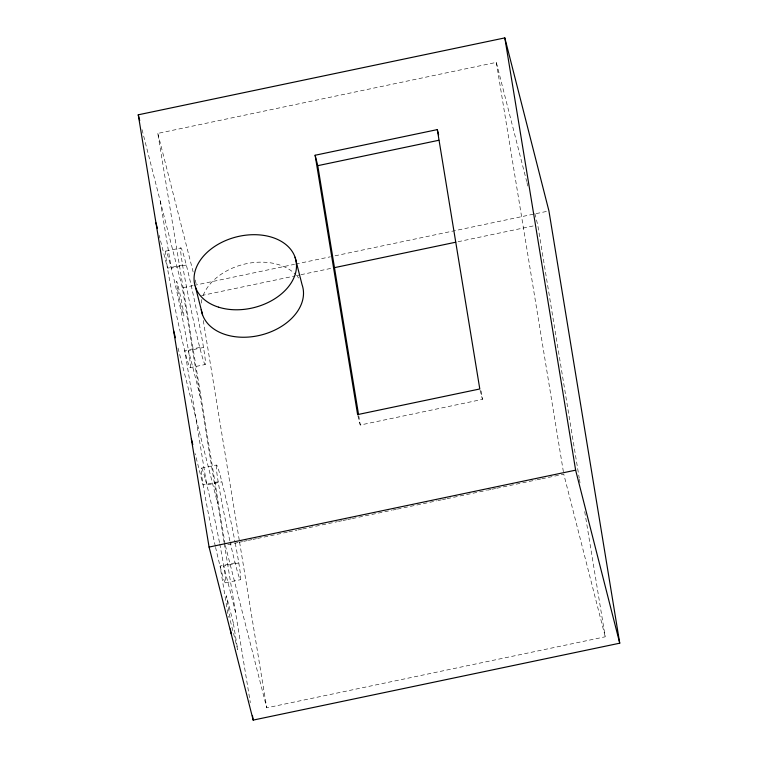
<?xml version="1.0" encoding="UTF-8"?>
<svg xmlns="http://www.w3.org/2000/svg" width="758" height="758" viewBox="0 0 758 758"><rect width="100%" height="100%" fill="white"/><g stroke="black" fill="none" stroke-linecap="round" stroke-linejoin="round"><path stroke-width="0.57" stroke-dasharray="3.79 2.84" d="M225.098 544.045L157.816 133.408L496.319 62.383L526.677 181.484M165.812 251.116L180.859 247.961M182.555 265.016L167.509 268.171L159.142 235.331M186.316 265.044L171.27 268.199L160.317 201.325M224.055 542.321L182.365 287.841L192.769 285.662M193.934 285.415L294.53 264.315M295.686 264.068L330.374 256.791M334.998 255.816L547.769 211.179M201.581 295.535L295.156 275.903M296.312 275.656L299.78 274.927M300.935 274.69L332.127 268.142M458.05 241.726L534.295 225.723M199.809 347.42L184.762 350.575L206.782 484.997L221.829 481.842M203.57 347.458L188.524 350.613L200.074 395.913M190.22 367.658A59.541 2.596 78.2 0 0 174.217 280.271A59.541 2.596 78.2 0 0 169.612 280.233A59.541 2.596 78.2 0 0 190.22 367.658L205.266 364.503A59.541 2.596 78.2 0 0 189.263 277.115A59.541 2.596 78.2 0 0 184.658 277.077A59.541 2.596 78.2 0 0 205.266 364.503M357.871 415.64L360.268 425.03L482.448 399.39L480.733 388.873M201.42 468.188L216.466 465.033A58.574 2.558 78.2 0 1 235.027 541.979M218.133 481.804L203.087 484.959L195.09 453.578M237.993 542.538L225.287 545.21L266.731 707.82L605.235 636.796L584.399 509.641M239.149 542.302L242.617 541.572M243.773 541.326L247.231 540.606M248.387 540.359L251.855 539.63M253.011 539.393L256.479 538.663M257.635 538.417L287.67 532.116M288.826 531.879L296.909 530.183M298.065 529.937L301.532 529.207M302.688 528.97L337.348 521.693M338.504 521.457L341.972 520.727M343.118 520.481L346.586 519.761M347.742 519.514L351.21 518.785M352.366 518.548L391.649 510.305M392.796 510.058L396.263 509.338M397.419 509.092L436.703 500.849M437.859 500.612L441.317 499.882M442.473 499.636L445.941 498.906M447.097 498.669L486.38 490.426M487.536 490.18L490.995 489.46M492.15 489.213L495.618 488.484M496.774 488.247L536.058 480.004M537.214 479.757L540.672 479.037M541.828 478.791L563.781 474.186L605.235 636.796M235.113 562.881L220.066 566.046L228.461 617.277M238.808 562.919L223.762 566.074L235.482 612.038M225.429 582.855L240.476 579.69M526.962 182.621L527.843 186.061M534.845 213.548L537.763 224.993L579.235 478.146M480.06 390.01L482.448 399.39M157.816 133.408L193.432 273.117M195.185 279.986L196.644 285.709M142.03 129.609L182.365 287.841M178.016 348.017L217.773 503.975M579.425 479.312L580.003 482.808M496.319 62.383L563.592 473.02M358.733 415.678L360.268 425.03M203.286 320.52L239.405 541.004M239.594 542.169L266.731 707.82M224.245 543.477L250.329 702.666M201.24 303.124A52.037 36.403 -14.3 0 1 202.395 297.648M203.144 295.478A52.037 36.403 -14.3 0 1 245.336 263.926A52.037 36.403 -14.3 0 1 295.743 274.642M297.24 276.3A52.037 36.403 -14.3 0 1 298.586 278.034M219.754 543.95A58.574 2.558 78.2 0 1 225.505 582.817A58.574 2.558 78.2 0 1 215.604 547.437M215.338 546.272A58.574 2.558 78.2 0 1 201.344 468.217A58.574 2.558 78.2 0 1 219.526 542.766M235.255 543.154A58.574 2.558 78.2 0 1 240.447 579.69A58.574 2.558 78.2 0 1 230.119 541.942M229.854 540.757A58.574 2.558 78.2 0 1 216.494 465.033M233.303 622.811L226.415 595.769L230.839 622.792L237.728 649.824L233.303 622.811M177.704 289.992A17.623 0.767 78.2 0 0 183.806 315.868A17.623 0.767 78.2 0 0 179.068 290.001A17.623 0.767 78.2 0 0 177.704 289.992"/><path stroke-width="1.14" d="M138.259 114.809L504.819 37.9L548.925 210.932L619.741 643.191L253.181 720.1L209.075 547.068L138.259 114.809L139.709 120.503M437.309 129.609L479.795 388.968L357.605 414.598L315.12 155.248L437.309 129.609L438.636 134.82M358.543 414.512L317.773 165.67L438.806 140.277M334.439 267.659L455.738 242.209M209.075 547.068L575.635 470.159L504.819 37.9M575.635 470.159L619.741 643.191M315.12 155.248L317.773 165.67M295.07 257.246L302.063 284.695A52.037 36.403 -14.3 0 1 260.724 335.121A52.037 36.403 -14.3 0 1 201.287 309.548M195.517 287.244L202.519 314.703M155.968 222.871L157.408 228.537M173.667 330.933L175.411 337.765M191.376 438.996L192.797 444.605M252.423 715.448L253.181 720.1M230.366 628.922L231.133 633.584M218.636 307.189A52.037 36.403 -14.3 0 0 296.501 266.664A52.037 36.403 -14.3 0 0 220.739 242.873A52.037 36.403 -14.3 0 0 218.636 307.189"/></g></svg>
